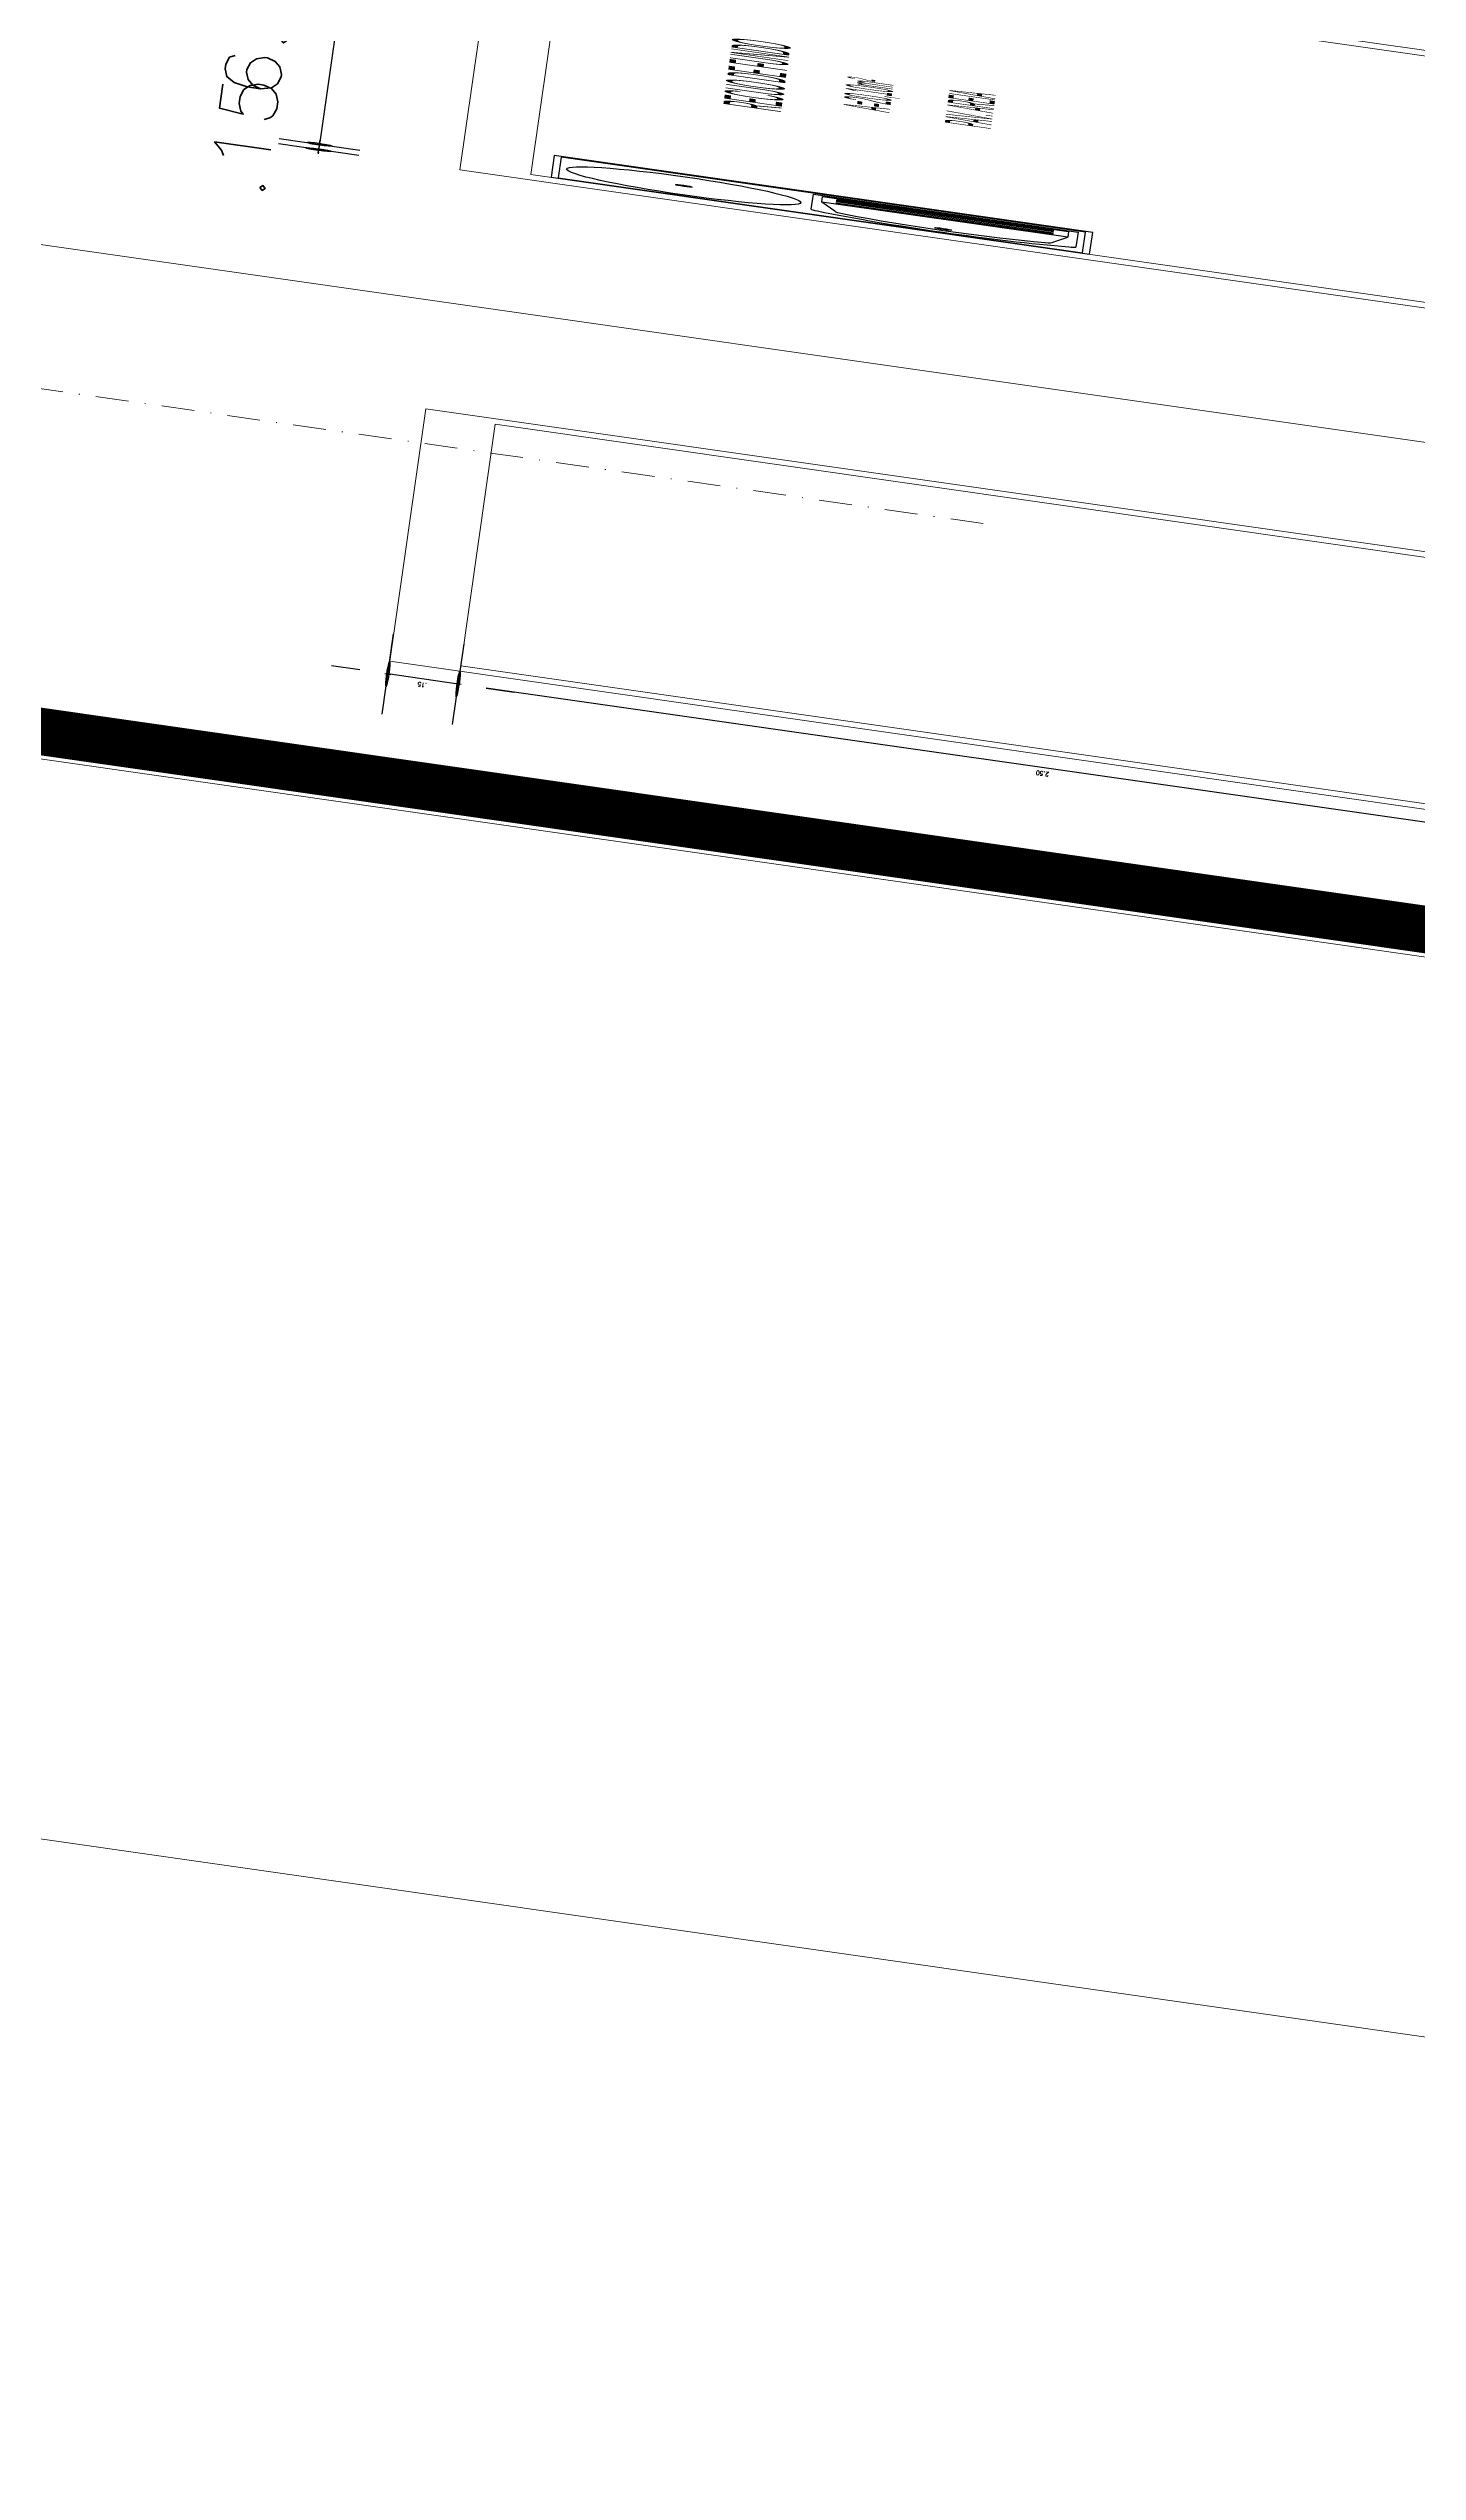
# Model space of a CAD drawing. Header units: millimetres. Extents: x -361192058 to 101130107379, y -14071650034 to 19218552450.
# Drawn here: x -135482 to -135310, y 42414.1 to 42718.4 of the extents above; entities that cross this region are included whole.
import ezdxf
from ezdxf.enums import TextEntityAlignment as Align

# ---------------------------------------------------------------- set-up
doc = ezdxf.new("R2010")
doc.units = ezdxf.units.MM
doc.header["$LTSCALE"] = 0.5
doc.linetypes.add('DASHDOT', pattern=[1, 0.5, -0.25, 0, -0.25])
for name, color, linetype in [('02', 2, 'Continuous'), ('DIVERSOS', 4, 'Continuous'), ('LINHAS PROJEÇÃO', 1, 'DASHDOT'), ('parede', 2, 'Continuous'), ('TEXTO2', 3, 'Continuous'), ('TXT_0', 7, 'Continuous')]:
    doc.layers.add(name, color=color, linetype=linetype)
doc.styles.add('SANSSERIF', font='sas_____.pfb', dxfattribs={"height": 1})
doc.styles.get("Standard").update_dxf_attribs({"font": 'txt.shx', "height": 0.12})
doc.dimstyles.new('ESCALA50', dxfattribs={"dimtxt": 0.1, "dimasz": 0.06, "dimexe": 0.18, "dimexo": 0.06, "dimgap": 0.1, "dimtad": 1, "dimzin": 4, "dimdsep": 46, "dimtxsty": 'Standard', "dimblk1": 'BOLA', "dimblk2": 'BOLA', "dimsah": 1, "dimcen": -0.06, "dimse1": 1, "dimse2": 1, "dimclrd": 7, "dimclrt": 3, "dimadec": 0, "dimazin": 0, "dimtfac": 1, "dimtix": 1, "dimtmove": 0, "dimatfit": 3, "dimldrblk": 'BOLA', "dimfxl": 0, "dimtolj": 1, "dimtzin": 4, "dimarcsym": 0})

# ---------------------------------------------------------------- blocks, each defined once
blk = doc.blocks.new('BOLA')
for p, q in [((0, -1.435), (0, 1.435)), ((-1.435, 0), (1.435, 0))]:
    blk.add_line(p, q)
blk.add_circle((0, 0), 0.452)
blk = doc.blocks.new('*D954')
at = {"layer": 'Defpoints', "color": 0, "transparency": 16777216}
for p in [(4394.8896, 2438.6269), (4395.3947, 2438.6269), (4395.6947, 2436.1269)]:
    blk.add_point(p, dxfattribs=at)
at = {"layer": 'DIVERSOS', "color": 7, "lineweight": -2, "transparency": 16777216}
blk.add_line((4394.8896, 2436.1869), (4394.8896, 2438.5669), dxfattribs=at)
at = {"layer": 'DIVERSOS', "color": 7, "lineweight": -2, "transparency": 16777216, "xscale": 0.06, "yscale": 0.06, "zscale": 0.06}
for p, rotation in [((4394.8896, 2438.6269), 90), ((4394.8896, 2436.1269), 270)]:
    blk.add_blockref('BOLA', p, dxfattribs=dict(at, rotation=rotation))
at = {"layer": 'DIVERSOS', "color": 3, "lineweight": 18, "transparency": 16777216, "insert": (4394.7296, 2437.3769), "char_height": 0.12, "attachment_point": 5, "rotation": 90}
blk.add_mtext('\\A1;2.50', dxfattribs=at)
blk = doc.blocks.new('*D955')
at = {"layer": 'Defpoints', "color": 0, "transparency": 16777216}
for p in [(4394.8896, 2438.7769), (4395.3947, 2438.7769), (4395.3947, 2438.6269)]:
    blk.add_point(p, dxfattribs=at)
at = {"layer": 'DIVERSOS', "color": 7, "lineweight": -2, "transparency": 16777216}
for p, q in [((4394.8896, 2438.8369), (4394.8896, 2438.8969)), ((4394.8896, 2438.6269), (4394.8896, 2438.7769)), ((4394.8896, 2438.5669), (4394.8896, 2438.5069))]:
    blk.add_line(p, q, dxfattribs=at)
at = {"layer": 'DIVERSOS', "color": 7, "lineweight": -2, "transparency": 16777216, "xscale": 0.06, "yscale": 0.06, "zscale": 0.06}
for p, rotation in [((4394.8896, 2438.7769), 270), ((4394.8896, 2438.6269), 90)]:
    blk.add_blockref('BOLA', p, dxfattribs=dict(at, rotation=rotation))
at = {"layer": 'DIVERSOS', "color": 3, "lineweight": 18, "transparency": 16777216, "insert": (4394.7296, 2438.7019), "char_height": 0.12, "attachment_point": 5, "rotation": 90}
blk.add_mtext('\\A1;.15', dxfattribs=at)
blk = doc.blocks.new('*D1485')
at = {"layer": 'Defpoints', "color": 0, "transparency": 16777216}
for p in [(4415.7211, 2438.6269), (4415.7211, 2435.6269), (4416.4388, 2435.6269)]:
    blk.add_point(p, dxfattribs=at)
at = {"layer": 'DIVERSOS', "color": 7, "lineweight": -2, "transparency": 16777216}
blk.add_line((4416.4388, 2438.5669), (4416.4388, 2435.6869), dxfattribs=at)
at = {"layer": 'DIVERSOS', "color": 7, "lineweight": -2, "transparency": 16777216, "xscale": 0.06, "yscale": 0.06, "zscale": 0.06}
for p, rotation in [((4416.4388, 2438.6269), 90), ((4416.4388, 2435.6269), 270)]:
    blk.add_blockref('BOLA', p, dxfattribs=dict(at, rotation=rotation))
at = {"layer": 'DIVERSOS', "color": 3, "lineweight": 18, "transparency": 16777216, "insert": (4416.2788, 2437.1269), "char_height": 0.12, "attachment_point": 5, "rotation": 90}
blk.add_mtext('\\A1;3.00', dxfattribs=at)
blk = doc.blocks.new('*D1495')
at = {"layer": 'Defpoints', "color": 0, "transparency": 16777216}
for p in [(4408.8711, 2439.0787), (4408.8711, 2438.6269), (4409.0211, 2438.6269)]:
    blk.add_point(p, dxfattribs=at)
at = {"layer": 'DIVERSOS', "color": 7, "lineweight": -2, "transparency": 16777216}
for p, q in [((4408.8111, 2439.0787), (4408.7511, 2439.0787)), ((4409.0211, 2439.0787), (4408.8711, 2439.0787)), ((4409.0811, 2439.0787), (4409.1411, 2439.0787))]:
    blk.add_line(p, q, dxfattribs=at)
at = {"layer": 'DIVERSOS', "color": 7, "lineweight": -2, "transparency": 16777216, "xscale": 0.06, "yscale": 0.06, "zscale": 0.06}
blk.add_blockref('BOLA', (4408.8711, 2439.0787), dxfattribs=at)
at = {"layer": 'DIVERSOS', "color": 7, "lineweight": -2, "transparency": 16777216, "xscale": 0.06, "yscale": 0.06, "zscale": 0.06, "rotation": 180}
blk.add_blockref('BOLA', (4409.0211, 2439.0787), dxfattribs=at)
at = {"layer": 'DIVERSOS', "color": 3, "lineweight": 18, "transparency": 16777216, "insert": (4408.9461, 2439.2387), "char_height": 0.12, "attachment_point": 5}
blk.add_mtext('\\A1;.15', dxfattribs=at)
blk = doc.blocks.new('*D1496')
at = {"layer": 'Defpoints', "color": 0, "transparency": 16777216}
for p in [(4409.0211, 2439.0787), (4409.0211, 2438.6269), (4415.7211, 2438.6269)]:
    blk.add_point(p, dxfattribs=at)
at = {"layer": 'DIVERSOS', "color": 7, "lineweight": -2, "transparency": 16777216}
blk.add_line((4415.6611, 2439.0787), (4409.0811, 2439.0787), dxfattribs=at)
at = {"layer": 'DIVERSOS', "color": 7, "lineweight": -2, "transparency": 16777216, "xscale": 0.06, "yscale": 0.06, "zscale": 0.06, "rotation": 180}
blk.add_blockref('BOLA', (4409.0211, 2439.0787), dxfattribs=at)
at = {"layer": 'DIVERSOS', "color": 7, "lineweight": -2, "transparency": 16777216, "xscale": 0.06, "yscale": 0.06, "zscale": 0.06}
blk.add_blockref('BOLA', (4415.7211, 2439.0787), dxfattribs=at)
at = {"layer": 'DIVERSOS', "color": 3, "lineweight": 18, "transparency": 16777216, "insert": (4412.3711, 2439.2387), "char_height": 0.12, "attachment_point": 5}
blk.add_mtext('\\A1;6.70', dxfattribs=at)
blk = doc.blocks.new('APROVADO QUADRA 21.2 MBVII')
for p, q in [((4409.2063, 2437.9798), (4409.4012, 2438.0098)), ((4409.4012, 2437.4844), (4409.4012, 2438.0098)), ((4409.4312, 2437.5157), (4409.4312, 2437.9798)), ((4409.4612, 2437.5157), (4409.4612, 2437.9798)), ((4409.4912, 2437.5157), (4409.4912, 2437.9798)), ((4409.5212, 2437.5157), (4409.5212, 2437.9798)), ((4409.5512, 2437.5157), (4409.5512, 2437.9798)), ((4409.2063, 2437.5144), (4409.4012, 2437.4844))]:
    blk.add_line(p, q)
at = {"lineweight": 18}
blk.add_lwpolyline([(4361.8759, 2517.8679), (4561.7907, 2517.8679), (4561.7907, 2359.9753), (4361.8759, 2359.9753)], close=True, dxfattribs=at)
for points in [[(4409.6247, 2437.4336), (4409.6247, 2438.5836), (4409.0247, 2438.5836), (4409.0247, 2437.4336)], [(4409.0397, 2438.5686), (4409.0397, 2437.4486), (4409.6097, 2437.4486), (4409.6097, 2438.5686)]]:
    blk.add_lwpolyline(points, close=True)
blk.add_lwpolyline([(4409.1658, 2437.4644, -0.153737), (4409.1445, 2437.4795, -0.338906), (4409.1445, 2438.0159, -0.256007), (4409.1698, 2438.0298), (4409.5818, 2438.0298), (4409.5818, 2437.4644)], format="xyb", close=True)
blk.add_lwpolyline([(4409.4012, 2438.0098), (4409.5618, 2438.0098), (4409.5618, 2437.4844), (4409.4012, 2437.4844, -0.125189)], format="xyb")
for centre, radius in [((4409.3073, 2438.3036), 0.25), ((4409.3073, 2438.3036), 0.0177), ((4409.143, 2437.7477), 0.0177)]:
    blk.add_circle(centre, radius)
for centre, radius, start, end in [((4409.4947, 2437.7477), 0.3911, 147.7458, 213.7499), ((4409.2063, 2437.9298), 0.05, 90, 147.7458), ((4409.2063, 2437.5644), 0.05, 222.7383, 270)]:
    blk.add_arc(centre, radius, start, end)
at = {"layer": '02', "lineweight": 18}
for points in [[(4391.2282, 2397.274), (4452.4282, 2397.274), (4452.4282, 2441.824), (4391.2282, 2441.824)], [(4391.9782, 2441.074), (4405.2137, 2441.074), (4405.2137, 2407.2854), (4391.9782, 2407.2854)], [(4419.0523, 2441.1022), (4405.2137, 2441.1022), (4405.2137, 2407.2854), (4419.0523, 2407.2854)]]:
    blk.add_lwpolyline(points, close=True, dxfattribs=at)
at = {"layer": '02', "lineweight": 18, "const_width": 0.1}
blk.add_lwpolyline([(4391.9782, 2398.024), (4451.6782, 2398.024), (4451.6782, 2441.074), (4391.9782, 2441.074)], close=True, dxfattribs=at)
at = {"layer": 'DIVERSOS', "lineweight": 18}
for p, q in [((4395.2447, 2436.3769), (4395.2447, 2438.7769)), ((4395.2447, 2438.7769), (4402.2447, 2438.7769)), ((4402.2447, 2436.3769), (4402.2447, 2438.7769)), ((4395.3947, 2436.3769), (4395.3947, 2438.6269)), ((4395.3947, 2438.6269), (4402.0947, 2438.6269)), ((4402.0947, 2438.6269), (4402.0947, 2436.3769))]:
    blk.add_line(p, q, dxfattribs=at)
at = {"layer": 'LINHAS PROJEÇÃO', "lineweight": 18}
blk.add_line((4401.2947, 2439.6113), (4401.2947, 2437.5483), dxfattribs=at)
at = {"layer": 'parede', "lineweight": 18}
for p, q in [((4408.8711, 2413.7769), (4408.8711, 2438.7769)), ((4408.8711, 2438.7769), (4415.8711, 2438.7769)), ((4415.8711, 2438.7769), (4415.8711, 2413.7769)), ((4409.0211, 2435.4362), (4409.0211, 2438.6269)), ((4409.0211, 2438.6269), (4415.7211, 2438.6269)), ((4415.7211, 2438.6269), (4415.7211, 2435.6269))]:
    blk.add_line(p, q, dxfattribs=at)
at = {"color": 0, "lineweight": 13, "flags": 8}
for p in [(4700.7247, 2280.1125), (4699.5738, 2277.8964), (4702.3546, 2276.195), (4703.6722, 2274.085), (4699.8445, 2272.2194), (4703.0488, 2270.137), (4703.0877, 2267.9803), (4700.6523, 2261.5216), (4700.7007, 2257.1593)]:
    blk.add_attdef('NIVEL', p, '', height=0.075, dxfattribs=at)
for rotation, width, p in [(90, 0.8, (4700.8205, 2275.7521)), (270, 0.6, (4703.8437, 2274.9021)), (90, 0.8, (4701.5575, 2268.5021)), (180, 0.6, (4651.1817, 2236.1931))]:
    blk.add_attdef('$PORTA', text='', height=0.09, rotation=rotation, dxfattribs=dict(at, width=width)).set_placement(p, align=Align.MIDDLE)
for p in [(4654.176, 2240.463), (4648.499, 2240.1923), (4637.8012, 2239.3845), (4633.4388, 2239.3361), (4656.3921, 2239.3121), (4652.4746, 2237.6822), (4646.4166, 2236.988), (4644.2598, 2236.9491), (4650.3646, 2236.3646)]:
    blk.add_attdef('NIVEL', p, '', height=0.075, rotation=270, dxfattribs=at)
at = {"color": 0, "lineweight": 13, "width": 0.8, "flags": 8}
for p in [(4652.0317, 2239.2163), (4644.7817, 2238.4793)]:
    blk.add_attdef('$PORTA', text='', height=0.09, dxfattribs=at).set_placement(p, align=Align.MIDDLE)
at = {"layer": 'TEXTO2', "lineweight": 18, "style": 'SANSSERIF'}
blk.add_text('RECUO DE FUNDO', height=0.12312, dxfattribs=at).set_placement((4411.6745, 2438.1221))
at = {"layer": 'TXT_0', "lineweight": 18, "style": 'SANSSERIF'}
for s, p in [('A=20,10m²', (4412.0842, 2437.895)), ('PAV. AREIA', (4412.0344, 2437.6776))]:
    blk.add_text(s, height=0.0985, dxfattribs=at).set_placement(p)
at = {"layer": 'DIVERSOS', "lineweight": 18}
for base, p1, p2, picture, middle in [((4408.8711, 2439.0787), (4409.0211, 2438.6269), (4408.8711, 2438.6269), '*D1495', (4408.9461, 2439.2387)), ((4409.0211, 2439.0787), (4415.7211, 2438.6269), (4409.0211, 2438.6269), '*D1496', (4412.3711, 2439.2387))]:
    dim = blk.add_linear_dim(base=base, p1=p1, p2=p2, dimstyle='ESCALA50', dxfattribs=at)
    dim.commit()
    dim.dimension.update_dxf_attribs({"geometry": picture, "text_midpoint": middle})
for base, p1, p2, picture, middle in [((4394.8896, 2438.7769), (4395.3947, 2438.6269), (4395.3947, 2438.7769), '*D955', (4394.7296, 2438.7019)), ((4394.8896, 2438.6269), (4395.6947, 2436.1269), (4395.3947, 2438.6269), '*D954', (4394.7296, 2437.3769)), ((4416.4388, 2435.6269), (4415.7211, 2438.6269), (4415.7211, 2435.6269), '*D1485', (4416.2788, 2437.1269))]:
    dim = blk.add_linear_dim(base=base, p1=p1, p2=p2, angle=90, dimstyle='ESCALA50', dxfattribs=at)
    dim.commit()
    dim.dimension.update_dxf_attribs({"geometry": picture, "text_midpoint": middle})

msp = doc.modelspace()

# ---------------------------------------------------------------- block references
at = {"layer": '02', "color": 0, "lineweight": 30, "xscale": -4.574818403918471, "yscale": -59.40450511825884, "zscale": 4.574818403918471, "rotation": 261.8606972171988}
msp.add_blockref('APROVADO QUADRA 21.2 MBVII', (5129.041, 2225.201), dxfattribs=at)

doc.saveas('drawing.dxf')
